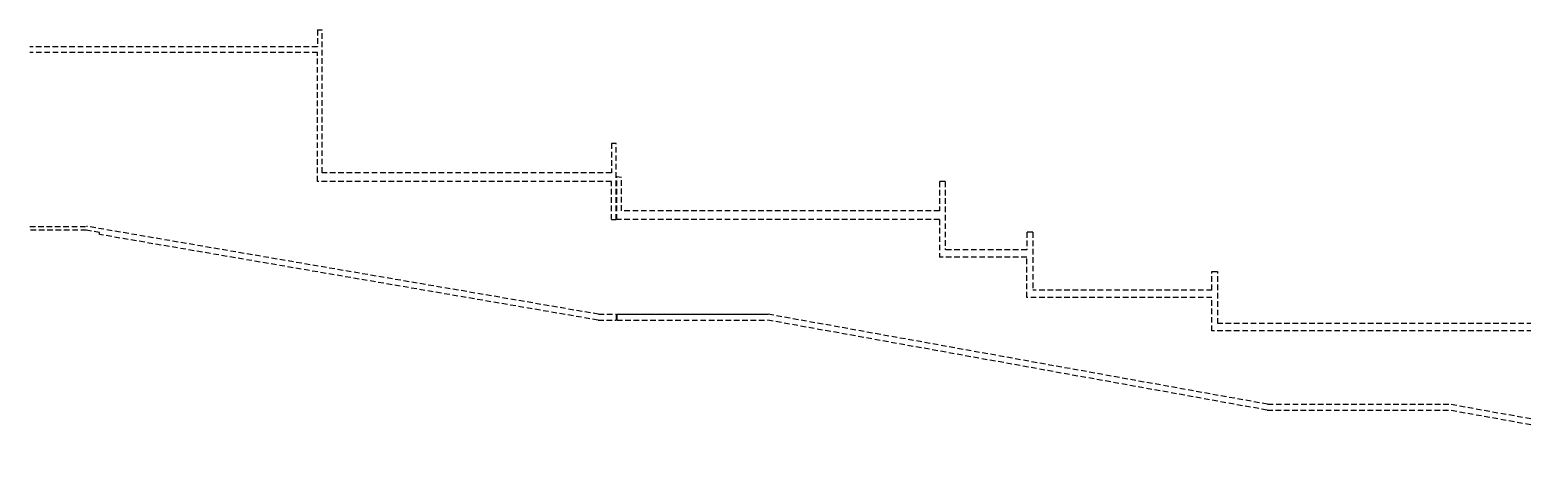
# Model space of a CAD drawing. Header units: millimetres. Extents: x -26249 to 60250, y -21218 to 23336.
# Drawn here: x 23597 to 28695, y 7201 to 8634 of the extents above; entities that cross this region are included whole.
import ezdxf

# ---------------------------------------------------------------- set-up
doc = ezdxf.new("R2010")
doc.units = ezdxf.units.MM
doc.linetypes.add('CACHEX2', pattern=[19.05, 12.7, -6.35])
doc.layers.add('01_linteaux', color=2, linetype='Continuous')

msp = doc.modelspace()

# ---------------------------------------------------------------- linework, layer by layer
at = {"layer": '01_linteaux', "linetype": 'CACHEX2', "ltscale": 1.5}
for p, q in [((24580.163, 8634.48), (24596.163, 8634.48)), ((24580.163, 8634.48), (24580.163, 8577.204)), ((24596.163, 8147.203), (24596.163, 8634.48)), ((24579.656, 8577.204), (23597.086, 8577.204)), ((24580.163, 8557.204), (23597.086, 8557.204)), ((24580.163, 8117.203), (24580.163, 8557.204)), ((25599.972, 8247.203), (25584.086, 8247.203)), ((25584.086, 8247.203), (25584.086, 8147.203)), ((25599.972, 7987.203), (25599.972, 8247.203)), ((25584.086, 8117.203), (24580.163, 8117.203)), ((25584.086, 8147.203), (24596.163, 8147.203)), ((25584.086, 7987.203), (25584.086, 8117.123)), ((25601.972, 8134.203), (25617.972, 8132.203)), ((25601.972, 7987.203), (25601.972, 8134.203)), ((25617.972, 8017.203), (25617.972, 8132.203)), ((26704.118, 8117.203), (26704.118, 8017.203)), ((26724.118, 8117.203), (26704.118, 8117.203)), ((26724.118, 8117.203), (26724.118, 7884.203)), ((26704.118, 8017.203), (25617.972, 8017.203)), ((23597.086, 7964.195), (23791.051, 7964.195)), ((25540.023, 7664.204), (23791.051, 7964.195)), ((25584.086, 7987.203), (25599.972, 7987.203)), ((26704.118, 7987.203), (25601.972, 7987.203)), ((26704.118, 7987.203), (26704.118, 7859.203)), ((23789.944, 7951.195), (23597.086, 7951.195)), ((23835.352, 7943.406), (23789.944, 7951.195)), ((23835.352, 7936.304), (23835.352, 7943.406)), ((25538.32, 7644.204), (23835.352, 7936.304)), ((27002.682, 7944.203), (27002.682, 7884.203)), ((27022.682, 7944.203), (27002.682, 7944.203)), ((27022.682, 7944.203), (27022.682, 7746.204)), ((27002.682, 7859.203), (26704.118, 7859.203)), ((27002.682, 7884.203), (26724.118, 7884.203)), ((27002.682, 7721.204), (27002.682, 7859.203)), ((27635.21, 7746.204), (27635.21, 7810.204)), ((27635.21, 7810.204), (27655.21, 7810.204)), ((27655.21, 7632.204), (27655.21, 7810.204)), ((27655.21, 7632.204), (27655.21, 7810.204)), ((27635.21, 7721.204), (27002.682, 7721.204)), ((27635.21, 7746.204), (27022.682, 7746.204)), ((27635.21, 7607.204), (27635.21, 7721.204)), ((25540.023, 7664.204), (25599.972, 7664.204)), ((25599.972, 7664.204), (25599.972, 7644.204)), ((25601.972, 7664.204), (26119.023, 7664.204)), ((25601.972, 7664.204), (25601.972, 7644.148)), ((25622.01, 7664.148), (26119.334, 7664.148)), ((27825.334, 7357.148), (26119.334, 7664.148)), ((25538.32, 7644.204), (25599.972, 7644.204)), ((25601.972, 7644.148), (26117.549, 7644.148)), ((27823.549, 7337.148), (26117.549, 7644.148)), ((29186.683, 7607.204), (27635.21, 7607.204)), ((29186.683, 7632.204), (27655.21, 7632.204)), ((27825.334, 7357.148), (28446.293, 7357.148)), ((29202.682, 7221.001), (28446.293, 7357.148)), ((27823.549, 7337.148), (28444.507, 7337.148)), ((29202.682, 7200.679), (28444.507, 7337.148))]:
    msp.add_line(p, q, dxfattribs=at)

doc.saveas('drawing.dxf')
